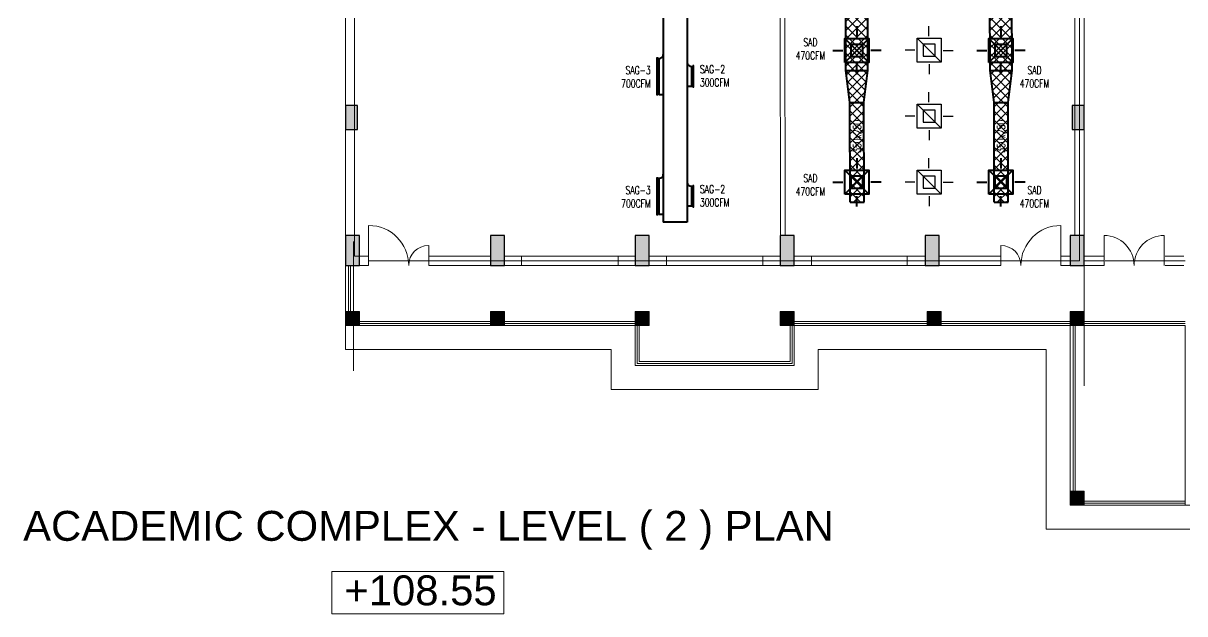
# Model space of a CAD drawing. Header units: millimetres. Extents: x -73373 to 66860, y 1067 to 86496.
# Drawn here: x -73373 to -44344, y 1067 to 15842 of the extents above; entities that cross this region are included whole.
import ezdxf
from ezdxf.enums import TextEntityAlignment as Align

# ---------------------------------------------------------------- set-up
doc = ezdxf.new("R2010")
doc.units = ezdxf.units.MM
doc.header["$LTSCALE"] = 500
for name, pattern in [('1', [0]), ('DASHED', [19.05, 12.7, -6.35]), ('HIDDEN', [9.525, 6.35, -3.175]), ('HIDDEN2', [4.7625, 3.175, -1.5875])]:
    doc.linetypes.add(name, pattern=pattern)
doc.layers.get('0').update_dxf_attribs({"lineweight": 18})
for name, color, linetype, lineweight, true_color in [('101.VL-AC-SA', 7, 'Continuous', 40, 0x7f9fff), ('102.VL-AC-SA_TXT', 7, 'Continuous', 20, 0x0099cc), ('702.VL-RCP-AP', 1, 'Continuous', 25, 0xff0000), ('705.VL-RCP-SAT', 7, 'HIDDEN2', 25, 0x7fbfff), ('801.VL-BW-ACOSTIC', 7, 'Continuous', 13, 0x992600), ('COLUMN', 7, 'Continuous', 13, 0x848484), ('FURNIT', 7, 'Continuous', 13, 0x848484), ('STRUCTURES', 7, 'Continuous', 13, 0x848484), ('w', 7, 'Continuous', 13, 0x848484), ('wall', 7, 'Continuous', 13, 0x848484), ('window', 7, 'Continuous', 13, 0x848484), ('window 2', 7, '1', 13, 0x848484)]:
    doc.layers.add(name, color=color, linetype=linetype, lineweight=lineweight, true_color=true_color)
doc.styles.add('QCADDimTextStyle', font='txt')
doc.styles.add('textstyle136', font='RomanS', dxfattribs={"width": 0.7})
doc.styles.add('textstyle139', font='RomanS', dxfattribs={"width": 0.7})
doc.styles.add('textstyle144', font='romans', dxfattribs={"width": 0.7})
doc.styles.add('textstyle145', font='romans', dxfattribs={"width": 0.7})
doc.styles.add('textstyle147', font='RomanS', dxfattribs={"width": 0.7})
doc.styles.add('textstyle148', font='RomanS', dxfattribs={"width": 0.7})
doc.styles.add('textstyle149', font='RomanS', dxfattribs={"width": 0.7})
doc.styles.add('textstyle150', font='RomanS', dxfattribs={"width": 0.7})
doc.styles.add('textstyle154', font='romans', dxfattribs={"width": 0.7})
doc.styles.add('textstyle155', font='romans', dxfattribs={"width": 0.7})
doc.styles.add('textstyle212', font='')
doc.styles.add('textstyle214', font='')
doc.styles.get('textstyle212').set_extended_font_data('Swis721 BT')
doc.styles.get('textstyle214').set_extended_font_data('Swis721 BT')
doc.dimstyles.new('QCADDimStyle', dxfattribs={"dimtxt": 200, "dimasz": 150, "dimexe": 50, "dimexo": 150, "dimgap": 40, "dimtad": 1, "dimtoh": 1, "dimdec": 4, "dimzin": 0, "dimdsep": 46, "dimtxsty": 'QCADDimTextStyle', "dimcen": 0.09, "dimadec": 0, "dimazin": 0, "dimtfac": 1, "dimtdec": 4, "dimtofl": 0, "dimtmove": 0, "dimatfit": 3, "dimfxl": 1, "dimtolj": 1, "dimtzin": 0, "dimarcsym": 0})

# ---------------------------------------------------------------- blocks, each defined once
blk = doc.blocks.new('A$C7364536D')
at = {"linetype": 'Continuous'}
blk.add_hatch(color=256, dxfattribs=at).paths.add_polyline_path([(750, 0), (750, 350), (0, 350), (0, 0)], flags=0)
at = {"layer": 'COLUMN', "linetype": 'Continuous', "lineweight": 25}
blk.add_lwpolyline([(750, 0), (750, 350), (0, 350), (0, 0)], close=True, dxfattribs=at)
blk = doc.blocks.new('A$C0D7B1491')
at = {"layer": 'wall', "linetype": 'Continuous'}
blk.add_hatch(color=256, dxfattribs=at).paths.add_polyline_path([(300, 600), (0, 600), (0, 0), (300, 0)], flags=0)
at = {"linetype": 'Continuous'}
blk.add_lwpolyline([(300, 600), (300, 0), (0, 0), (0, 600), (300, 600)], dxfattribs=at)
at = {"layer": 'COLUMN', "linetype": 'Continuous', "lineweight": 25}
blk.add_lwpolyline([(300, 600), (0, 600), (0, 0), (300, 0)], close=True, dxfattribs=at)
at = {"layer": 'COLUMN', "linetype": 'Continuous', "lineweight": 20}
blk.add_lwpolyline([(300, 600), (0, 600), (0, 0), (300, 0)], close=True, dxfattribs=at)
blk = doc.blocks.new('DIFFUSER SUPPLY')
at = {"layer": '101.VL-AC-SA', "ltscale": 0.1}
for p, q in [((0.3, 0.3), (-0.3, -0.3)), ((-0.3, 0.3), (0.3, -0.3))]:
    blk.add_line(p, q, dxfattribs=at)
at = {"layer": '101.VL-AC-SA'}
for p, q in [((0.15, 0.15), (-0.15, 0.15)), ((-0.15, 0.15), (-0.15, -0.15)), ((0.15, -0.15), (0.15, 0.15)), ((-0.15, -0.15), (0.15, -0.15))]:
    blk.add_line(p, q, dxfattribs=at)
at = {"layer": '101.VL-AC-SA', "ltscale": 0.1}
blk.add_lwpolyline([(-0.3, -0.3), (-0.3, 0.3), (0.3, 0.3), (0.3, -0.3)], close=True, dxfattribs=at)
at = {"layer": '101.VL-AC-SA', "has_arrowhead": 0}
for points in [[(0, 0.603), (0, 0.349)], [(0.603, 0), (0.349, 0)], [(-0.603, 0), (-0.349, 0)], [(0, -0.603), (0, -0.349)]]:
    blk.add_leader(points, dimstyle='QCADDimStyle', dxfattribs=at)
blk = doc.blocks.new('DIFFUSER RETURN')
at = {"layer": '702.VL-RCP-AP'}
for p, q in [((-0.3, 0.3), (0.3, -0.3)), ((0.15, 0.15), (-0.15, 0.15)), ((-0.15, 0.15), (-0.15, -0.15)), ((0.15, -0.15), (0.15, 0.15)), ((-0.15, -0.15), (0.15, -0.15))]:
    blk.add_line(p, q, dxfattribs=at)
at = {"layer": '702.VL-RCP-AP', "ltscale": 0.1}
blk.add_lwpolyline([(-0.3, -0.3), (-0.3, 0.3), (0.3, 0.3), (0.3, -0.3)], close=True, dxfattribs=at)
at = {"layer": '702.VL-RCP-AP', "has_arrowhead": 0}
for points in [[(-0.003, 0.352), (-0.003, 0.6)], [(-0.352, 0.003), (-0.6, 0.003)], [(0.352, -0.003), (0.6, -0.003)], [(0.003, -0.352), (0.003, -0.6)]]:
    blk.add_leader(points, dimstyle='QCADDimStyle', dxfattribs=at)

msp = doc.modelspace()

# ---------------------------------------------------------------- hatches: boundary and pattern name
at = {"layer": '801.VL-BW-ACOSTIC'}
h = msp.add_hatch(dxfattribs=at)
h.set_pattern_fill('ANSI37', color=256, scale=50, style=0, pattern_type=0)
h.paths.add_polyline_path([(-52709, 11362), (-52359, 11362), (-52361, 13862), (-52261, 14662), (-52262, 17362), (-52812, 17362), (-52811, 14662), (-52711, 13862)], flags=0)
h = msp.add_hatch(dxfattribs=at)
h.set_pattern_fill('ANSI37', color=256, scale=50, style=0, pattern_type=0)
h.paths.add_polyline_path([(-49110, 11362), (-48760, 11362), (-48761, 13862), (-48661, 14662), (-48662, 17362), (-49212, 17362), (-49211, 14662), (-49111, 13862)], flags=0)
at = {"layer": 'STRUCTURES', "linetype": 'Continuous', "lineweight": 13}
h = msp.add_hatch(color=256, dxfattribs=at)
h.paths.add_polyline_path([(-64970, 8632), (-64970, 8281), (-65320, 8281), (-65320, 8582), (-65320, 8631), (-65320, 8632)], flags=0)
h.paths.add_polyline_path([(-65320, 8631), (-65320, 8631), (-65020, 8631), (-65020, 8631)], flags=0)
h.paths.add_polyline_path([(-65220, 8282), (-65220, 8282), (-65280, 8282), (-65280, 8282)], flags=0)
h = msp.add_hatch(color=256, dxfattribs=at)
h.paths.add_polyline_path([(-61348, 8631), (-61348, 8281), (-61698, 8281), (-61698, 8581), (-61698, 8631), (-61698, 8631)], flags=0)
h.paths.add_polyline_path([(-61698, 8631), (-61698, 8631), (-61398, 8631), (-61398, 8631)], flags=0)
h.paths.add_polyline_path([(-61598, 8282), (-61598, 8282), (-61658, 8282), (-61658, 8282)], flags=0)
for points in [[(-58076, 8631), (-57726, 8631), (-57726, 8281), (-58076, 8281)], [(-54454, 8631), (-54104, 8631), (-54104, 8281), (-54454, 8281)]]:
    msp.add_hatch(color=256, dxfattribs=at).paths.add_polyline_path(points, flags=0)
h = msp.add_hatch(color=256, dxfattribs=at)
h.paths.add_polyline_path([(-50432, 8632), (-50432, 8281), (-50782, 8281), (-50782, 8582), (-50782, 8631), (-50782, 8632)], flags=0)
h.paths.add_polyline_path([(-50782, 8631), (-50782, 8631), (-50482, 8631), (-50482, 8631)], flags=0)
h.paths.add_polyline_path([(-50682, 8282), (-50682, 8282), (-50742, 8282), (-50742, 8282)], flags=0)
h = msp.add_hatch(color=256, dxfattribs=at)
h.paths.add_polyline_path([(-46860, 8631), (-46860, 8281), (-47210, 8281), (-47210, 8581), (-47210, 8631), (-47210, 8631)], flags=0)
h.paths.add_polyline_path([(-47210, 8631), (-47210, 8631), (-46910, 8631), (-46910, 8631)], flags=0)
h.paths.add_polyline_path([(-47110, 8282), (-47110, 8282), (-47170, 8282), (-47170, 8282)], flags=0)
h = msp.add_hatch(color=256, dxfattribs=at)
h.paths.add_polyline_path([(-46860, 4131), (-46860, 3781), (-47210, 3781), (-47210, 4081), (-47210, 4131), (-47210, 4131)], flags=0)
h.paths.add_polyline_path([(-47210, 4131), (-47210, 4131), (-46910, 4131), (-46910, 4131)], flags=0)
h.paths.add_polyline_path([(-47110, 3781), (-47110, 3781), (-47170, 3781), (-47170, 3781)], flags=0)
at = {"layer": 'window', "lineweight": 13}
for points in [[(-64970, 8632), (-65320, 8632), (-65320, 8282), (-64970, 8282)], [(-61348, 8631), (-61698, 8631), (-61698, 8281), (-61348, 8281)], [(-57726, 8631), (-58076, 8631), (-58076, 8281), (-57726, 8281)], [(-54104, 8631), (-54454, 8631), (-54454, 8281), (-54104, 8281)], [(-50432, 8632), (-50782, 8632), (-50782, 8282), (-50432, 8282)], [(-46860, 8632), (-47210, 8632), (-47210, 8282), (-46860, 8282)], [(-46860, 4131), (-47210, 4131), (-47210, 3781), (-46860, 3781)]]:
    msp.add_hatch(color=256, dxfattribs=at).paths.add_polyline_path(points, flags=0)

# ---------------------------------------------------------------- linework, layer by layer
at = {"linetype": 'Continuous', "lineweight": 13}
for p, q in [((-64740, 9782), (-64740, 10782)), ((-47440, 9782), (-47440, 10782)), ((-46360, 9782), (-46360, 10532)), ((-44860, 9782), (-44860, 10532)), ((-63240, 9782), (-63240, 10282)), ((-48940, 9782), (-48940, 10282))]:
    msp.add_line(p, q, dxfattribs=at)
for centre, radius, start, end in [((-64740, 9782), 1000, 0, 90), ((-47440, 9782), 1000, 90, 180), ((-46360, 9782), 750, 0, 90), ((-44860, 9782), 750, 90, 180), ((-63240, 9782), 500, 90, 180), ((-48940, 9782), 500, 0, 90)]:
    msp.add_arc(centre, radius, start, end, dxfattribs=at)
at = {"layer": '101.VL-AC-SA'}
for p, q in [((-57376, 21312), (-57376, 10862)), ((-56776, 21312), (-56776, 10862)), ((-52811, 14662), (-52812, 17362)), ((-52261, 14662), (-52262, 17362)), ((-49211, 14662), (-49212, 17362)), ((-48661, 14662), (-48662, 17362)), ((-52811, 14662), (-52261, 14662)), ((-52711, 13862), (-52811, 14662)), ((-52361, 13862), (-52261, 14662)), ((-49211, 14662), (-48661, 14662)), ((-49111, 13862), (-49211, 14662)), ((-48761, 13862), (-48661, 14662)), ((-56676, 14262), (-56776, 14262)), ((-57476, 14062), (-57376, 14062)), ((-52711, 13862), (-52361, 13862)), ((-52709, 11362), (-52711, 13862)), ((-52359, 11362), (-52361, 13862)), ((-49111, 13862), (-48761, 13862)), ((-49110, 11362), (-49111, 13862)), ((-48760, 11362), (-48761, 13862)), ((-52709, 11362), (-52359, 11362)), ((-49110, 11362), (-48760, 11362)), ((-57476, 11062), (-57376, 11062)), ((-56676, 11262), (-56776, 11262)), ((-56776, 10862), (-57376, 10862))]:
    msp.add_line(p, q, dxfattribs=at)
for centre, start, end in [((-57476, 15062), 270, 0), ((-56676, 14862), 180, 270), ((-57476, 12062), 270, 0), ((-56676, 11862), 180, 270)]:
    msp.add_arc(centre, 100, start, end, dxfattribs=at)
at = {"layer": '705.VL-RCP-SAT'}
for points in [[(-57516, 14042), (-57536, 14042), (-57536, 14982), (-57516, 14982)], [(-57476, 14062), (-57516, 14062), (-57516, 14962), (-57476, 14962)], [(-56676, 14262), (-56636, 14262), (-56636, 14762), (-56676, 14762)], [(-56636, 14242), (-56616, 14242), (-56616, 14782), (-56636, 14782)], [(-57516, 11042), (-57536, 11042), (-57536, 11982), (-57516, 11982)], [(-57476, 11062), (-57516, 11062), (-57516, 11962), (-57476, 11962)], [(-56676, 11262), (-56636, 11262), (-56636, 11762), (-56676, 11762)], [(-56636, 11242), (-56616, 11242), (-56616, 11782), (-56636, 11782)]]:
    msp.add_lwpolyline(points, close=True, dxfattribs=at)
at = {"layer": 'FURNIT', "linetype": 'Continuous', "lineweight": 13}
for p, q in [((-65320, 10382), (-65320, 9782)), ((-64740, 9782), (-64740, 10382)), ((-65320, 9782), (-64740, 9782)), ((-65120, 9782), (-65120, 7147))]:
    msp.add_line(p, q, dxfattribs=at)
at = {"layer": 'STRUCTURES', "linetype": 'Continuous', "lineweight": 13}
for p, q in [((-64970, 9782), (-64740, 9782)), ((-47210, 9782), (-47440, 9782)), ((-46860, 9782), (-46860, 6772)), ((-65320, 8632), (-65020, 8632)), ((-65020, 8632), (-65320, 8632)), ((-65020, 8632), (-65320, 8632)), ((-65320, 8632), (-65020, 8632)), ((-64970, 8632), (-65320, 8632)), ((-65320, 8632), (-65320, 8282)), ((-65320, 8282), (-65320, 8582)), ((-65320, 8582), (-65320, 8282)), ((-65320, 8582), (-65320, 8282)), ((-65320, 8282), (-65320, 8582)), ((-64970, 8282), (-64970, 8632)), ((-64970, 8582), (-64970, 8282)), ((-64970, 8282), (-64970, 8582)), ((-64970, 8282), (-64970, 8582)), ((-64970, 8582), (-64970, 8282)), ((-61348, 8632), (-61698, 8632)), ((-61698, 8632), (-61698, 8281)), ((-61698, 8631), (-61398, 8631)), ((-61398, 8631), (-61698, 8631)), ((-61398, 8631), (-61698, 8631)), ((-61698, 8631), (-61398, 8631)), ((-61698, 8282), (-61698, 8582)), ((-61698, 8581), (-61698, 8281)), ((-61698, 8581), (-61698, 8281)), ((-61698, 8281), (-61698, 8581)), ((-61348, 8281), (-61348, 8632)), ((-61348, 8582), (-61348, 8282)), ((-61348, 8281), (-61348, 8581)), ((-61348, 8281), (-61348, 8581)), ((-61348, 8581), (-61348, 8281)), ((-58076, 8631), (-57776, 8631)), ((-57776, 8631), (-58076, 8631)), ((-57776, 8631), (-58076, 8631)), ((-58076, 8631), (-57776, 8631)), ((-57726, 8631), (-58076, 8631)), ((-58076, 8631), (-58076, 8281)), ((-58076, 8281), (-58076, 8581)), ((-58076, 8581), (-58076, 8281)), ((-58076, 8581), (-58076, 8281)), ((-58076, 8281), (-58076, 8581)), ((-57726, 8631), (-57726, 8281)), ((-57726, 8281), (-57726, 8581)), ((-57726, 8581), (-57726, 8281)), ((-57726, 8581), (-57726, 8281)), ((-57726, 8281), (-57726, 8581)), ((-54454, 8631), (-54154, 8631)), ((-54154, 8631), (-54454, 8631)), ((-54154, 8631), (-54454, 8631)), ((-54454, 8631), (-54154, 8631)), ((-54104, 8631), (-54454, 8631)), ((-54454, 8631), (-54454, 8281)), ((-54454, 8281), (-54454, 8581)), ((-54454, 8581), (-54454, 8281)), ((-54454, 8581), (-54454, 8281)), ((-54454, 8281), (-54454, 8581)), ((-54104, 8631), (-54104, 8281)), ((-54104, 8281), (-54104, 8581)), ((-54104, 8581), (-54104, 8281)), ((-54104, 8581), (-54104, 8281)), ((-54104, 8281), (-54104, 8581)), ((-50782, 8632), (-50782, 8282)), ((-50432, 8632), (-50782, 8632)), ((-50782, 8282), (-50782, 8582)), ((-50782, 8582), (-50782, 8282)), ((-50782, 8582), (-50782, 8282)), ((-50782, 8282), (-50782, 8582)), ((-50432, 8282), (-50432, 8632)), ((-50432, 8582), (-50432, 8282)), ((-50432, 8282), (-50432, 8582)), ((-50432, 8282), (-50432, 8582)), ((-50432, 8582), (-50432, 8282)), ((-47210, 8632), (-46910, 8632)), ((-46910, 8632), (-47210, 8632)), ((-46910, 8632), (-47210, 8632)), ((-47210, 8632), (-46910, 8632)), ((-46860, 8632), (-47210, 8632)), ((-47210, 8632), (-47210, 8282)), ((-47210, 8282), (-47210, 8582)), ((-47210, 8582), (-47210, 8282)), ((-47210, 8582), (-47210, 8282)), ((-47210, 8282), (-47210, 8582)), ((-46860, 8282), (-46860, 8632)), ((-46860, 8582), (-46860, 8282)), ((-46860, 8282), (-46860, 8582)), ((-46860, 8282), (-46860, 8582)), ((-46860, 8582), (-46860, 8282)), ((-65020, 8282), (-65320, 8282)), ((-65320, 8282), (-65020, 8282)), ((-65320, 8282), (-65020, 8282)), ((-65320, 8282), (-65020, 8282)), ((-65020, 8282), (-65320, 8282)), ((-65320, 8282), (-65020, 8282)), ((-65320, 8282), (-64970, 8282)), ((-65280, 8282), (-65220, 8282)), ((-65280, 8282), (-65220, 8282)), ((-65280, 8282), (-65220, 8282)), ((-65280, 8282), (-65220, 8282)), ((-61398, 8282), (-61698, 8282)), ((-61698, 8282), (-61398, 8282)), ((-61698, 8281), (-61398, 8281)), ((-61698, 8281), (-61398, 8281)), ((-61398, 8281), (-61698, 8281)), ((-61698, 8281), (-61398, 8281)), ((-61698, 8281), (-61348, 8281)), ((-61658, 8282), (-61598, 8282)), ((-61658, 8282), (-61598, 8282)), ((-61658, 8282), (-61598, 8282)), ((-61658, 8282), (-61598, 8282)), ((-57776, 8281), (-58076, 8281)), ((-54154, 8281), (-54454, 8281)), ((-54104, 8281), (-54104, 7681)), ((-50482, 8282), (-50782, 8282)), ((-50782, 8282), (-50482, 8282)), ((-50782, 8282), (-50482, 8282)), ((-50782, 8282), (-50482, 8282)), ((-50482, 8282), (-50782, 8282)), ((-50782, 8282), (-50482, 8282)), ((-50782, 8282), (-50432, 8282)), ((-50742, 8282), (-50682, 8282)), ((-50742, 8282), (-50682, 8282)), ((-50742, 8282), (-50682, 8282)), ((-50742, 8282), (-50682, 8282)), ((-46910, 8282), (-47210, 8282)), ((-47210, 8282), (-46910, 8282)), ((-47210, 8282), (-46910, 8282)), ((-47210, 8282), (-46910, 8282)), ((-46910, 8282), (-47210, 8282)), ((-47210, 8282), (-46910, 8282)), ((-47210, 8282), (-46860, 8282)), ((-47170, 8282), (-47110, 8282)), ((-47170, 8282), (-47110, 8282)), ((-47170, 8282), (-47110, 8282)), ((-47170, 8282), (-47110, 8282)), ((-47210, 4131), (-46910, 4131)), ((-46910, 4131), (-47210, 4131)), ((-46910, 4131), (-47210, 4131)), ((-47210, 4131), (-46910, 4131)), ((-46860, 4131), (-47210, 4131)), ((-47210, 4131), (-47210, 3781)), ((-47210, 3781), (-47210, 4081)), ((-47210, 4081), (-47210, 3781)), ((-47210, 4081), (-47210, 3781)), ((-47210, 3781), (-47210, 4081)), ((-46860, 3781), (-46860, 4131)), ((-46860, 4081), (-46860, 3781)), ((-46860, 3781), (-46860, 4081)), ((-46860, 3781), (-46860, 4081)), ((-46860, 4081), (-46860, 3781)), ((-46910, 3781), (-47210, 3781)), ((-47210, 3781), (-46910, 3781)), ((-47210, 3781), (-46910, 3781)), ((-47210, 3781), (-46910, 3781)), ((-46910, 3781), (-47210, 3781)), ((-47210, 3781), (-46910, 3781)), ((-47210, 3781), (-46860, 3781)), ((-47170, 3781), (-47110, 3781)), ((-47170, 3781), (-47110, 3781)), ((-47170, 3781), (-47110, 3781)), ((-47170, 3781), (-47110, 3781))]:
    msp.add_line(p, q, dxfattribs=at)
for points in [[(-58076, 8631), (-57726, 8631), (-57726, 8281), (-58076, 8281)], [(-54454, 8631), (-54104, 8631), (-54104, 8281), (-54454, 8281)]]:
    msp.add_lwpolyline(points, close=True, dxfattribs=at)
at = {"layer": 'w', "lineweight": 13, "ltscale": 1000, "elevation": 285563}
msp.add_lwpolyline([(-65658, 2127), (-61362, 2127), (-61362, 1067), (-65658, 1067)], close=True, dxfattribs=at)
at = {"layer": 'wall', "linetype": 'Continuous', "lineweight": 13}
for p, q in [((-54449, 10532), (-54454, 21492)), ((-54334, 10532), (-54339, 21492)), ((-65320, 10382), (-65320, 9782)), ((-65120, 9782), (-65120, 10382)), ((-64740, 9782), (-64740, 10382)), ((-46860, 9782), (-46860, 10382)), ((-65320, 9782), (-65320, 9932)), ((-63240, 10012), (-61698, 10012)), ((-63240, 10012), (-63240, 9782)), ((-61348, 10012), (-60917, 10012)), ((-60917, 10012), (-60917, 9782)), ((-58507, 10012), (-58507, 9782)), ((-58507, 10012), (-58076, 10012)), ((-57726, 10012), (-57295, 10012)), ((-57295, 10012), (-57295, 9782)), ((-54885, 10012), (-54885, 9782)), ((-54885, 10012), (-54454, 10012)), ((-54104, 10012), (-53673, 10012)), ((-53673, 10012), (-53673, 9782)), ((-51278, 10012), (-51278, 9782)), ((-51278, 10012), (-50832, 10012)), ((-50482, 10012), (-48940, 10012)), ((-49113, 10012), (-48940, 10012)), ((-48940, 10012), (-48940, 9782)), ((-46860, 10012), (-46360, 10012)), ((-44830, 10012), (-44370, 10012)), ((-65320, 9782), (-65320, 8282)), ((-65320, 9782), (-64740, 9782)), ((-65320, 9782), (-65320, 8282)), ((-63240, 9782), (-61698, 9782)), ((-61348, 9782), (-60917, 9782)), ((-58507, 9782), (-58076, 9782)), ((-57726, 9782), (-57295, 9782)), ((-54885, 9782), (-54454, 9782)), ((-54104, 9782), (-53673, 9782)), ((-51278, 9782), (-48940, 9782)), ((-51278, 9782), (-50857, 9782)), ((-49175, 9782), (-48940, 9782)), ((-49113, 9782), (-48940, 9782)), ((-47440, 9782), (-46860, 9782)), ((-46860, 9782), (-46360, 9782)), ((-45610, 9782), (-45610, 9782)), ((-44830, 9782), (-44370, 9782)), ((-65320, 8282), (-58076, 8282)), ((-65020, 8382), (-60755, 8382)), ((-65020, 8332), (-60755, 8332)), ((-58076, 8282), (-58076, 7281)), ((-50807, 8382), (-54104, 8382)), ((-54104, 8285), (-54104, 7281)), ((-54104, 8281), (-44330, 8282)), ((-50807, 8332), (-54103, 8331)), ((-47160, 8382), (-51440, 8382)), ((-47160, 8332), (-51440, 8332)), ((-46860, 8382), (-44330, 8382)), ((-46860, 8332), (-44330, 8332)), ((-44330, 8382), (-45646, 8382)), ((-58076, 7281), (-54134, 7281)), ((-54104, 7281), (-54134, 7281))]:
    msp.add_line(p, q, dxfattribs=at)
at = {"layer": 'wall', "linetype": 'HIDDEN', "lineweight": 13, "ltscale": 1250}
for p, q in [((-46860, 9897), (-46360, 9897)), ((-46330, 9897), (-44330, 9897))]:
    msp.add_line(p, q, dxfattribs=at)
msp.add_lwpolyline([(-64920, 22127), (-46975, 22127), (-46975, 9897), (-64740, 9897)], dxfattribs=at)
at = {"layer": 'wall', "linetype": 'Continuous', "lineweight": 13}
for points in [[(-47440, 22242), (-46860, 22242), (-46860, 9782), (-47440, 9782)], [(-47090, 21492), (-47090, 10532)], [(-64740, 10012), (-65090, 10012), (-65090, 17207), (-67710, 19827)], [(-64740, 9782), (-65320, 9782), (-65320, 17112), (-67885, 19677)], [(-47210, 10012), (-47440, 10012)], [(-65240, 9782), (-65240, 8582)], [(-65190, 9782), (-65190, 8582)], [(-63005, 9782), (-63240, 9782)], [(-61373, 8382), (-57976, 8382), (-57976, 7381), (-54204, 7381), (-54204, 8281)], [(-61373, 8332), (-58026, 8332), (-58026, 7331), (-54154, 7331), (-54154, 8281)], [(-39933, 3781), (-47210, 3781), (-47210, 8282)], [(-47130, 8282), (-47130, 3831), (-44330, 3831)], [(-47080, 8282), (-47080, 3881), (-44330, 3881)], [(-22870, 6179), (-22870, 3781), (-31614, 3781), (-31614, 2781), (-35586, 2781), (-35586, 3781), (-44330, 3781), (-44330, 8282), (-44370, 8282)]]:
    msp.add_lwpolyline(points, dxfattribs=at)
at = {"layer": 'wall', "linetype": 'DASHED', "lineweight": 13, "ltscale": 50}
for points in [[(-65320, 9782), (-65320, 7682), (-58676, 7682), (-58676, 6680), (-53504, 6680), (-53504, 7681), (-47810, 7681)], [(-47810, 8281), (-47810, 8282)], [(-47810, 3181), (-47810, 7681)], [(-47810, 3181), (-36186, 3181), (-36186, 2181), (-31014, 2181), (-31014, 3181), (-22870, 3181), (-22870, 5281)]]:
    msp.add_lwpolyline(points, dxfattribs=at)
at = {"layer": 'window 2', "lineweight": 13}
for p, q in [((-60917, 9897), (-58507, 9897)), ((-57295, 9897), (-54885, 9897)), ((-53673, 9897), (-51278, 9897))]:
    msp.add_line(p, q, dxfattribs=at)
for points in [[(-60917, 9782), (-60917, 10012), (-58507, 10012), (-58507, 9782), (-60917, 9782)], [(-57295, 9782), (-57295, 10012), (-54885, 10012), (-54885, 9782), (-57295, 9782)], [(-53673, 9782), (-53673, 10012), (-51278, 10012), (-51278, 9782), (-53673, 9782)]]:
    msp.add_lwpolyline(points, dxfattribs=at)

# ---------------------------------------------------------------- block references
at = {"layer": '101.VL-AC-SA', "ltscale": 0.1, "xscale": 1000, "yscale": 1000, "zscale": 1000}
for p in [(-52538, 15162), (-48938, 15162), (-52538, 11862), (-48938, 11862)]:
    msp.add_blockref('DIFFUSER SUPPLY', p, dxfattribs=at)
at = {"layer": '702.VL-RCP-AP', "ltscale": 0.1, "xscale": 1000, "yscale": 1000, "zscale": 1000}
for p in [(-50735, 15166), (-50735, 13516), (-50735, 11866)]:
    msp.add_blockref('DIFFUSER RETURN', p, dxfattribs=at)
at = {"layer": 'STRUCTURES', "linetype": 'Continuous', "lineweight": 13}
for p in [(-65320, 13184), (-47160, 13184)]:
    msp.add_blockref('A$C0D7B1491', p, dxfattribs=at)
at = {"layer": 'STRUCTURES', "linetype": 'Continuous', "lineweight": 13, "rotation": 90}
for p in [(-64970, 9782), (-61348, 9782), (-57726, 9782), (-54104, 9782), (-50482, 9782), (-46860, 9782)]:
    msp.add_blockref('A$C7364536D', p, dxfattribs=at)

# ---------------------------------------------------------------- texts
at = {"layer": '102.VL-AC-SA_TXT', "width": 0.7}
for style, p in [('textstyle136', (-52530, 12600)), ('textstyle139', (-48930, 12601))]:
    msp.add_text('350x250', height=200, rotation=90, dxfattribs=dict(at, style=style)).set_placement(p, align=Align.MIDDLE_LEFT)
at = {"layer": '102.VL-AC-SA_TXT', "char_height": 200, "width": 1163}
for s, insert, attachment_point, style in [('SAD\\P470CFM', (-53700, 15200), 5, 'textstyle147'), ('SAG-3\\P700CFM', (-57691, 14765), 3, 'textstyle154'), ('SAG-2\\P300CFM', (-56461, 14258), 7, 'textstyle144'), ('SAD\\P470CFM', (-48100, 14500), 5, 'textstyle150'), ('SAD\\P470CFM', (-53700, 11800), 5, 'textstyle148'), ('SAG-3\\P700CFM', (-57691, 11765), 3, 'textstyle155'), ('SAG-2\\P300CFM', (-56461, 11258), 7, 'textstyle145'), ('SAD\\P470CFM', (-48100, 11500), 5, 'textstyle149')]:
    msp.add_mtext(s, dxfattribs=dict(at, insert=insert, attachment_point=attachment_point, style=style))
at = {"layer": 'wall', "linetype": 'Continuous', "lineweight": 13, "style": 'textstyle212'}
msp.add_text('ACADEMIC COMPLEX - LEVEL ( 2 ) PLAN', height=747.96, dxfattribs=at).set_placement((-73375, 2893))
at = {"layer": 'wall', "linetype": 'Continuous', "lineweight": 13, "insert": (-61542, 1269, 285563), "char_height": 748, "width": 11132.19, "attachment_point": 9, "style": 'textstyle214'}
msp.add_mtext('+108.55', dxfattribs=at)

doc.saveas('drawing.dxf')
